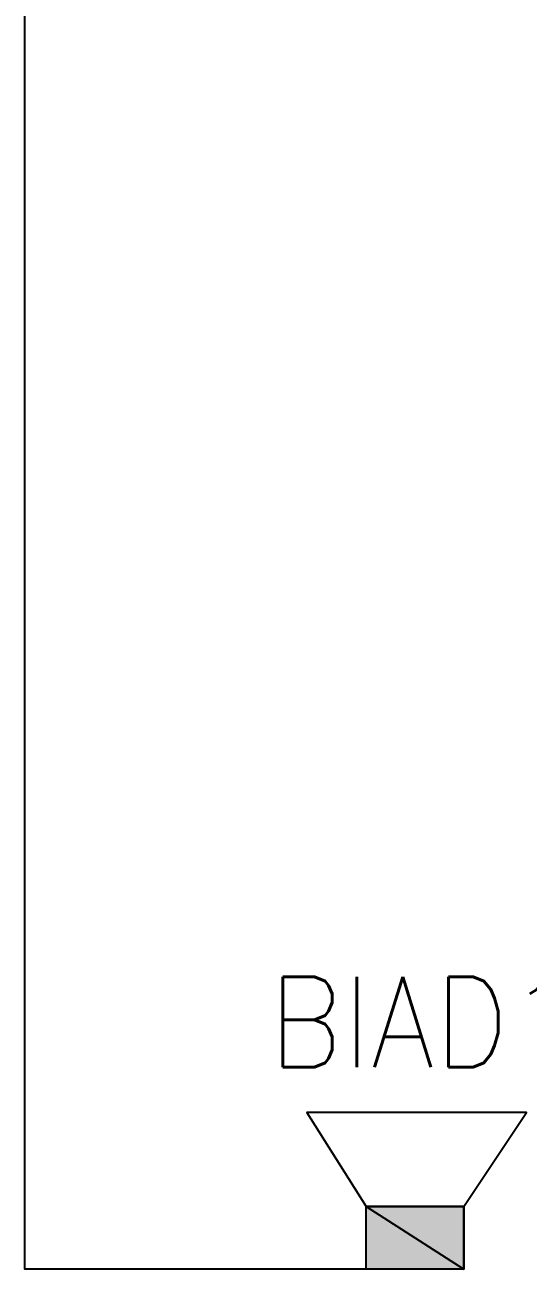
# Model space of a CAD drawing. Header units: millimetres. Extents: x 0 to 420, y 0 to 297.
# Drawn here: x 189.82 to 195.94, y 127.47 to 142.59 of the extents above; entities that cross this region are included whole.
import ezdxf

# ---------------------------------------------------------------- set-up
doc = ezdxf.new("R2010")
doc.units = ezdxf.units.MM
doc.layers.get('0').update_dxf_attribs({"linetype": 'CONTINUOUS'})
doc.styles.get("Standard").update_dxf_attribs({"font": 'STANDARD'})

msp = doc.modelspace()

# ---------------------------------------------------------------- hatches: boundary and pattern name
at = {"true_color": 0x000052}
h = msp.add_hatch(color=0, dxfattribs=at)
h.paths.add_polyline_path([(195.156667, 128.227667), (193.971333, 128.227667), (195.156667, 127.465667)], flags=0)
h.paths.add_polyline_path([(193.971333, 128.227667), (195.156667, 127.465667), (193.971333, 127.465667)], flags=0)

# ---------------------------------------------------------------- linework, layer by layer
at = {"color": 0, "true_color": 0x000005}
msp.add_lwpolyline([(193.971334, 127.465666), (189.822668, 127.465666), (189.822668, 181.355999), (194.352334, 181.355999)], dxfattribs=at)
at = {"color": 0, "true_color": 0x000052}
msp.add_lwpolyline([(195.156667, 128.227667), (195.156667, 127.465667), (193.971333, 127.465667), (193.971333, 128.227667), (195.156667, 128.227667), (195.918667, 129.370667), (193.251667, 129.370667), (193.971333, 128.227667)], dxfattribs=at)
for points in [[(195.156667, 128.227667), (193.971333, 128.227667), (195.156667, 127.465667)], [(193.971333, 128.227667), (195.156667, 127.465667), (193.971333, 127.465667)]]:
    msp.add_lwpolyline(points, close=True, dxfattribs=at)

# ---------------------------------------------------------------- texts
at = {"color": 0, "true_color": 0x000007, "insert": (192.785993, 131.019421), "char_height": 1.098428, "width": 4.88190222, "attachment_point": 1}
msp.add_mtext('BIAD1.2', dxfattribs=at)

doc.saveas('drawing.dxf')
